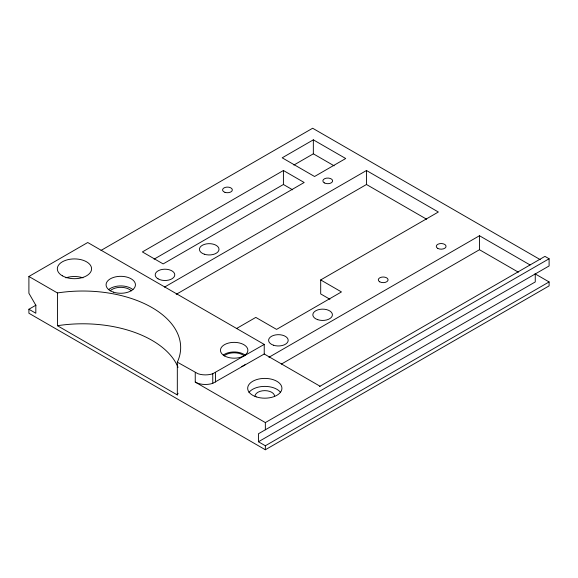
<?xml version="1.0" encoding="UTF-8"?>
<svg xmlns="http://www.w3.org/2000/svg" width="578" height="578" viewBox="0 0 578 578"><rect width="100%" height="100%" fill="white"/><g stroke="black" fill="none" stroke-linecap="round" stroke-linejoin="round"><path stroke-width="0.87" d="M535.055 273.827L549.1 281.941L549.1 285.893L265.353 449.756L28.9 313.24L28.9 309.244L35.822 313.24L35.822 305.249L28.9 293.263L28.9 276.479L87.733 242.514L264.233 344.416L264.233 354.003L320.031 386.22M101.013 250.433L312.647 128.244L540.271 259.659M313.341 139.833L282.194 157.816L314.562 176.5L345.709 158.517L313.341 139.833L313.341 153.82L334.149 165.828M28.9 309.244L35.937 305.184M283.415 170.51L142.39 251.929L163.155 263.915L304.18 182.496L283.415 170.51L283.415 184.498L154.073 259.168M293.877 165.055L313.341 153.82M164.506 287.114L366.474 170.51L438.355 212.01L320.689 279.94L320.689 293.927L329.915 299.26M176.203 294.346L366.474 184.498L426.636 219.228M236.351 328.629L255.801 317.401L276.566 329.395L341.454 291.933L320.689 279.94M28.9 276.479L57.432 292.952A97.884 56.514 0 0 1 177.323 362.168L198.037 373.756A14.725 8.504 0 0 0 212.762 373.756L264.233 344.416M195.248 372.514L195.248 382.109L198.037 383.344A14.725 8.504 0 0 0 212.762 383.344L264.233 354.003M268.914 357.298L479.458 235.737L530.062 264.955M281.392 364.082L479.458 249.725L518.387 272.202M319.518 386.516L544.946 256.365L549.1 258.763L549.1 265.952L258.431 433.775L258.431 441.765L265.353 445.761L549.1 281.941M195.248 382.109L265.353 422.583L549.1 258.763M258.431 441.765L535.257 281.941L535.257 273.95M283.415 184.498L292.641 189.822M57.432 292.952L57.432 325.717L177.323 394.933A97.884 56.514 0 0 0 178.053 393.264M479.458 235.737L479.458 249.725M366.474 170.51L366.474 184.498M265.353 422.583L265.353 429.779M265.353 445.761L265.353 449.756M215.558 372.514L215.558 382.109M212.762 373.756L212.762 383.344M177.323 362.168L177.323 394.933M255.006 396.284A9.79 5.65 0 0 1 264.796 390.634A9.79 5.65 0 0 1 274.579 396.284M248.966 392.498A17.13 9.891 0 0 1 264.796 386.393A17.13 9.891 0 0 1 280.619 392.498M57.432 325.717A97.884 56.514 0 0 1 178.053 367.355M245.563 364.256A13.706 7.911 0 0 1 241.777 366.445M223.296 355.051A13.706 7.911 0 0 1 245.036 355.051M224.141 355.817A12.239 7.066 0 0 1 244.191 355.817M108.548 289.679A14.681 8.475 0 0 1 132.969 289.679M110.16 290.857A12.239 7.066 0 0 1 131.351 290.857M65.885 277.83A17.13 9.891 0 0 1 83.015 277.83M225.008 192.358A4.891 2.825 0 0 0 232.349 189.909A4.891 2.825 0 0 0 225.008 187.46A4.891 2.825 0 0 0 225.008 192.358M379.732 281.818A4.891 2.825 0 0 0 387.917 280.554A4.891 2.825 0 0 0 381.921 277.093A4.891 2.825 0 0 0 379.732 281.818M437.698 248.352A4.891 2.825 0 0 0 445.891 247.088A4.891 2.825 0 0 0 439.894 243.627A4.891 2.825 0 0 0 437.698 248.352M324.287 182.872A4.891 2.825 0 0 0 332.48 181.608A4.891 2.825 0 0 0 326.483 178.147A4.891 2.825 0 0 0 324.287 182.872M256.227 396.855A17.13 9.891 0 0 0 281.927 388.293A17.13 9.891 0 0 0 256.227 379.732A17.13 9.891 0 0 0 256.227 396.855M158.061 278.842A9.79 5.65 0 0 0 174.44 276.313A9.79 5.65 0 0 0 162.454 269.391A9.79 5.65 0 0 0 158.061 278.842M204.323 254.204A9.79 5.65 0 0 0 219.004 249.313A9.79 5.65 0 0 0 204.323 244.415A9.79 5.65 0 0 0 204.323 254.204M317.734 319.685A9.79 5.65 0 0 0 332.415 314.786A9.79 5.65 0 0 0 317.734 309.895A9.79 5.65 0 0 0 317.734 319.685M273.502 345.218A9.79 5.65 0 0 0 288.184 340.326A9.79 5.65 0 0 0 273.502 335.428A9.79 5.65 0 0 0 273.502 345.218M113.418 292.136A14.681 8.475 0 0 0 135.44 284.795A14.681 8.475 0 0 0 113.418 277.454A14.681 8.475 0 0 0 113.418 292.136M62.337 275.8A17.13 9.891 0 0 0 90.999 271.371A17.13 9.891 0 0 0 70.017 259.255A17.13 9.891 0 0 0 62.337 275.8M224.474 355.867A13.706 7.911 0 0 0 247.406 352.32A13.706 7.911 0 0 0 230.622 342.631A13.706 7.911 0 0 0 224.474 355.867"/></g></svg>
